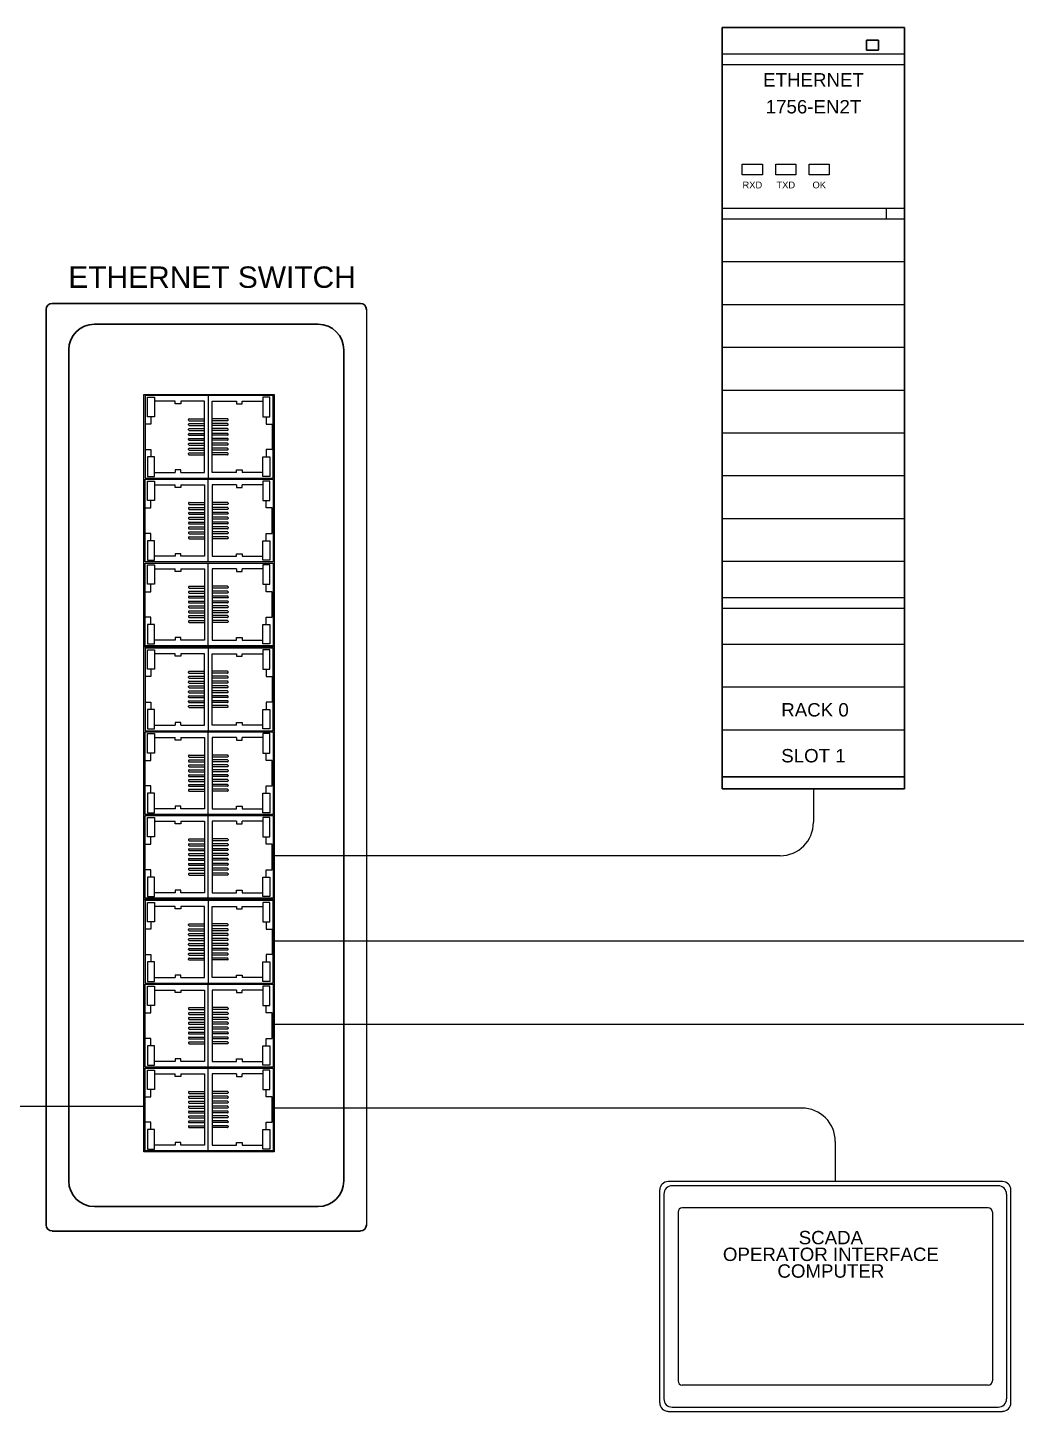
# Model space of a CAD drawing. Extents: x 7.2 to 27.9, y 6.4 to 16.8.
# Drawn here: x 13.56 to 20.95, y 6.41 to 16.75 of the extents above; entities that cross this region are included whole.
import ezdxf
from ezdxf.enums import TextEntityAlignment as Align

# ---------------------------------------------------------------- set-up
doc = ezdxf.new("R2010")
doc.units = 0
for name, color, linetype, lineweight in [('N-ANNO-TEXT', 2, 'Continuous', 18), ('N-CONT-PANL', 3, 'Continuous', 25), ('N-DIAG', 4, 'Continuous', 25)]:
    doc.layers.add(name, color=color, linetype=linetype, lineweight=lineweight)
doc.styles.add('_CGS_2-5_NOTES', font='arial.ttf', dxfattribs={"height": 2.5})

msp = doc.modelspace()

# ---------------------------------------------------------------- linework, layer by layer
at = {"layer": 'N-CONT-PANL', "extrusion": (0, 1, 0)}
for p, q in [((19.111, 16.754, 0.5), (19.111, 16.754)), ((19.75, 16.754, 0.05), (19.111, 16.754, 0.05)), ((19.75, 16.754, 0.1), (19.111, 16.754, 0.1)), ((19.75, 16.754, 0.15), (19.111, 16.754, 0.15)), ((19.75, 16.754, 0.2), (19.111, 16.754, 0.2)), ((19.75, 16.754, 0.25), (19.111, 16.754, 0.25)), ((19.75, 16.754, 0.3), (19.111, 16.754, 0.3)), ((19.75, 16.754, 0.35), (19.111, 16.754, 0.35)), ((19.75, 16.754, 0.4), (19.111, 16.754, 0.4)), ((19.75, 16.754, 0.5), (19.111, 16.754, 0.5)), ((19.75, 16.754, 0.45), (19.111, 16.754, 0.45)), ((19.75, 16.754, 0.5), (19.111, 16.754, 0.5)), ((19.737, 16.754, 0.55), (19.124, 16.754, 0.55)), ((19.65, 16.754, 0.6), (19.211, 16.754, 0.6)), ((19.75, 16.754), (19.75, 16.754, 0.5))]:
    msp.add_line(p, q, dxfattribs=at)
at = {"layer": 'N-CONT-PANL'}
for p, q in [((20.112, 16.557, 1.992), (18.749, 16.557, 1.992)), ((20.112, 16.477, 1.992), (18.749, 16.477, 1.992)), ((20.112, 15.403, 1.992), (18.749, 15.403, 1.992)), ((20.112, 15.323, 1.992), (18.749, 15.323, 1.992)), ((19.974, 15.403, 1.992), (19.974, 15.323, 1.992)), ((20.112, 15.003, 1.992), (18.749, 15.003, 1.992)), ((16.089, 14.648), (16.089, 7.804)), ((20.112, 14.683, 1.992), (18.749, 14.683, 1.992)), ((20.112, 14.363, 1.992), (18.749, 14.363, 1.992)), ((14.427, 12.125), (14.427, 14.013)), ((14.427, 14.013), (15.399, 14.013)), ((14.908, 14.005), (14.908, 13.386)), ((15.399, 14.013), (15.399, 12.125)), ((20.112, 14.043, 1.992), (18.749, 14.043, 1.992)), ((14.76, 13.821), (14.76, 13.826)), ((14.76, 13.785), (14.76, 13.789)), ((14.765, 13.831), (14.879, 13.831)), ((14.765, 13.816), (14.879, 13.816)), ((14.765, 13.794), (14.879, 13.794)), ((14.765, 13.78), (14.879, 13.78)), ((14.765, 13.757), (14.879, 13.757)), ((15.051, 13.831), (14.937, 13.831)), ((15.051, 13.816), (14.937, 13.816)), ((15.051, 13.794), (14.937, 13.794)), ((15.051, 13.78), (14.937, 13.78)), ((15.051, 13.757), (14.937, 13.757)), ((15.056, 13.821), (15.056, 13.826)), ((15.056, 13.785), (15.056, 13.789)), ((14.76, 13.748), (14.76, 13.753)), ((14.76, 13.711), (14.76, 13.716)), ((14.76, 13.675), (14.76, 13.68)), ((14.765, 13.743), (14.879, 13.743)), ((14.765, 13.721), (14.879, 13.721)), ((14.765, 13.707), (14.879, 13.707)), ((14.765, 13.684), (14.879, 13.684)), ((14.765, 13.67), (14.879, 13.67)), ((15.051, 13.743), (14.937, 13.743)), ((15.051, 13.721), (14.937, 13.721)), ((15.051, 13.707), (14.937, 13.707)), ((15.051, 13.684), (14.937, 13.684)), ((15.051, 13.67), (14.937, 13.67)), ((15.056, 13.748), (15.056, 13.753)), ((15.056, 13.711), (15.056, 13.716)), ((15.056, 13.675), (15.056, 13.68)), ((20.112, 13.723, 1.992), (18.749, 13.723, 1.992)), ((14.76, 13.638), (14.76, 13.643)), ((14.76, 13.602), (14.76, 13.606)), ((14.76, 13.565), (14.76, 13.57)), ((14.765, 13.648), (14.879, 13.648)), ((14.765, 13.633), (14.879, 13.633)), ((14.765, 13.611), (14.879, 13.611)), ((14.765, 13.597), (14.879, 13.597)), ((14.765, 13.575), (14.879, 13.575)), ((14.765, 13.56), (14.879, 13.56)), ((15.051, 13.648), (14.937, 13.648)), ((15.051, 13.633), (14.937, 13.633)), ((15.051, 13.611), (14.937, 13.611)), ((15.051, 13.597), (14.937, 13.597)), ((15.051, 13.575), (14.937, 13.575)), ((15.051, 13.56), (14.937, 13.56)), ((15.056, 13.638), (15.056, 13.643)), ((15.056, 13.602), (15.056, 13.606)), ((15.056, 13.565), (15.056, 13.57)), ((14.908, 12.76), (14.908, 13.378)), ((20.112, 13.403, 1.992), (18.749, 13.403, 1.992)), ((14.76, 13.2), (14.76, 13.195)), ((14.76, 13.163), (14.76, 13.158)), ((14.765, 13.204), (14.879, 13.204)), ((14.765, 13.19), (14.879, 13.19)), ((14.765, 13.168), (14.879, 13.168)), ((14.765, 13.153), (14.879, 13.153)), ((15.051, 13.204), (14.937, 13.204)), ((15.051, 13.19), (14.937, 13.19)), ((15.051, 13.168), (14.937, 13.168)), ((15.051, 13.153), (14.937, 13.153)), ((15.056, 13.2), (15.056, 13.195)), ((15.056, 13.163), (15.056, 13.158)), ((14.76, 13.126), (14.76, 13.122)), ((14.76, 13.09), (14.76, 13.085)), ((14.76, 13.053), (14.76, 13.049)), ((14.765, 13.131), (14.879, 13.131)), ((14.765, 13.117), (14.879, 13.117)), ((14.765, 13.095), (14.879, 13.095)), ((14.765, 13.08), (14.879, 13.08)), ((14.765, 13.058), (14.879, 13.058)), ((14.765, 13.044), (14.879, 13.044)), ((15.051, 13.131), (14.937, 13.131)), ((15.051, 13.117), (14.937, 13.117)), ((15.051, 13.095), (14.937, 13.095)), ((15.051, 13.08), (14.937, 13.08)), ((15.051, 13.058), (14.937, 13.058)), ((15.051, 13.044), (14.937, 13.044)), ((15.056, 13.126), (15.056, 13.122)), ((15.056, 13.09), (15.056, 13.085)), ((15.056, 13.053), (15.056, 13.049)), ((20.112, 13.083, 1.992), (18.749, 13.083, 1.992)), ((14.76, 13.017), (14.76, 13.012)), ((14.76, 12.98), (14.76, 12.975)), ((14.76, 12.944), (14.76, 12.939)), ((14.765, 13.022), (14.879, 13.022)), ((14.765, 13.007), (14.879, 13.007)), ((14.765, 12.985), (14.879, 12.985)), ((14.765, 12.971), (14.879, 12.971)), ((14.765, 12.948), (14.879, 12.948)), ((14.765, 12.934), (14.879, 12.934)), ((15.051, 13.022), (14.937, 13.022)), ((15.051, 13.007), (14.937, 13.007)), ((15.051, 12.985), (14.937, 12.985)), ((15.051, 12.971), (14.937, 12.971)), ((15.051, 12.948), (14.937, 12.948)), ((15.051, 12.934), (14.937, 12.934)), ((15.056, 13.017), (15.056, 13.012)), ((15.056, 12.98), (15.056, 12.975)), ((15.056, 12.944), (15.056, 12.939)), ((14.908, 12.134), (14.908, 12.752)), ((20.112, 12.763, 1.992), (18.749, 12.763, 1.992)), ((14.76, 12.573), (14.76, 12.569)), ((14.76, 12.537), (14.76, 12.532)), ((14.765, 12.578), (14.879, 12.578)), ((14.765, 12.564), (14.879, 12.564)), ((14.765, 12.541), (14.879, 12.541)), ((14.765, 12.527), (14.879, 12.527)), ((15.051, 12.578), (14.937, 12.578)), ((15.051, 12.564), (14.937, 12.564)), ((15.051, 12.541), (14.937, 12.541)), ((15.051, 12.527), (14.937, 12.527)), ((15.056, 12.573), (15.056, 12.569)), ((15.056, 12.537), (15.056, 12.532)), ((14.76, 12.5), (14.76, 12.495)), ((14.76, 12.464), (14.76, 12.459)), ((14.76, 12.427), (14.76, 12.422)), ((14.765, 12.505), (14.879, 12.505)), ((14.765, 12.491), (14.879, 12.491)), ((14.765, 12.468), (14.879, 12.468)), ((14.765, 12.454), (14.879, 12.454)), ((14.765, 12.432), (14.879, 12.432)), ((14.765, 12.418), (14.879, 12.418)), ((15.051, 12.505), (14.937, 12.505)), ((15.051, 12.491), (14.937, 12.491)), ((15.051, 12.468), (14.937, 12.468)), ((15.051, 12.454), (14.937, 12.454)), ((15.051, 12.432), (14.937, 12.432)), ((15.051, 12.418), (14.937, 12.418)), ((15.056, 12.5), (15.056, 12.495)), ((15.056, 12.464), (15.056, 12.459)), ((15.056, 12.427), (15.056, 12.422)), ((20.112, 12.493, 1.992), (18.749, 12.493, 1.992)), ((20.112, 12.413, 1.992), (18.749, 12.413, 1.992)), ((14.76, 12.39), (14.76, 12.386)), ((14.76, 12.354), (14.76, 12.349)), ((14.76, 12.317), (14.76, 12.313)), ((14.765, 12.395), (14.879, 12.395)), ((14.765, 12.381), (14.879, 12.381)), ((14.765, 12.359), (14.879, 12.359)), ((14.765, 12.344), (14.879, 12.344)), ((14.765, 12.322), (14.879, 12.322)), ((14.765, 12.308), (14.879, 12.308)), ((15.051, 12.395), (14.937, 12.395)), ((15.051, 12.381), (14.937, 12.381)), ((15.051, 12.359), (14.937, 12.359)), ((15.051, 12.344), (14.937, 12.344)), ((15.051, 12.322), (14.937, 12.322)), ((15.051, 12.308), (14.937, 12.308)), ((15.056, 12.39), (15.056, 12.386)), ((15.056, 12.354), (15.056, 12.349)), ((15.056, 12.317), (15.056, 12.313)), ((15.399, 12.125), (14.427, 12.125)), ((14.427, 10.237), (14.427, 12.125)), ((14.427, 12.125), (15.399, 12.125)), ((14.908, 12.117), (14.908, 11.498)), ((15.399, 12.125), (15.399, 10.237)), ((20.112, 12.143, 1.992), (18.749, 12.143, 1.992)), ((14.76, 11.933), (14.76, 11.938)), ((14.76, 11.897), (14.76, 11.901)), ((14.765, 11.943), (14.879, 11.943)), ((14.765, 11.928), (14.879, 11.928)), ((14.765, 11.906), (14.879, 11.906)), ((15.051, 11.943), (14.937, 11.943)), ((15.051, 11.928), (14.937, 11.928)), ((15.051, 11.906), (14.937, 11.906)), ((15.056, 11.933), (15.056, 11.938)), ((15.056, 11.897), (15.056, 11.901)), ((14.76, 11.86), (14.76, 11.865)), ((14.76, 11.824), (14.76, 11.828)), ((14.76, 11.787), (14.76, 11.792)), ((14.765, 11.892), (14.879, 11.892)), ((14.765, 11.87), (14.879, 11.87)), ((14.765, 11.855), (14.879, 11.855)), ((14.765, 11.833), (14.879, 11.833)), ((14.765, 11.819), (14.879, 11.819)), ((14.765, 11.796), (14.879, 11.796)), ((15.051, 11.892), (14.937, 11.892)), ((15.051, 11.87), (14.937, 11.87)), ((15.051, 11.855), (14.937, 11.855)), ((15.051, 11.833), (14.937, 11.833)), ((15.051, 11.819), (14.937, 11.819)), ((15.051, 11.796), (14.937, 11.796)), ((15.056, 11.86), (15.056, 11.865)), ((15.056, 11.824), (15.056, 11.828)), ((15.056, 11.787), (15.056, 11.792)), ((20.112, 11.823, 1.992), (18.749, 11.823, 1.992)), ((14.76, 11.75), (14.76, 11.755)), ((14.76, 11.714), (14.76, 11.719)), ((14.765, 11.782), (14.879, 11.782)), ((14.765, 11.76), (14.879, 11.76)), ((14.765, 11.746), (14.879, 11.746)), ((14.765, 11.723), (14.879, 11.723)), ((14.765, 11.709), (14.879, 11.709)), ((15.051, 11.782), (14.937, 11.782)), ((15.051, 11.76), (14.937, 11.76)), ((15.051, 11.746), (14.937, 11.746)), ((15.051, 11.723), (14.937, 11.723)), ((15.051, 11.709), (14.937, 11.709)), ((15.056, 11.75), (15.056, 11.755)), ((15.056, 11.714), (15.056, 11.719)), ((14.76, 11.677), (14.76, 11.682)), ((14.765, 11.687), (14.879, 11.687)), ((14.765, 11.673), (14.879, 11.673)), ((15.051, 11.687), (14.937, 11.687)), ((15.051, 11.673), (14.937, 11.673)), ((15.056, 11.677), (15.056, 11.682)), ((14.908, 10.872), (14.908, 11.491)), ((20.112, 11.503, 1.992), (18.749, 11.503, 1.992)), ((14.76, 11.312), (14.76, 11.307)), ((14.76, 11.275), (14.76, 11.27)), ((14.765, 11.316), (14.879, 11.316)), ((14.765, 11.302), (14.879, 11.302)), ((14.765, 11.28), (14.879, 11.28)), ((15.051, 11.316), (14.937, 11.316)), ((15.051, 11.302), (14.937, 11.302)), ((15.051, 11.28), (14.937, 11.28)), ((15.056, 11.312), (15.056, 11.307)), ((15.056, 11.275), (15.056, 11.27)), ((14.76, 11.239), (14.76, 11.234)), ((14.76, 11.202), (14.76, 11.197)), ((14.765, 11.266), (14.879, 11.266)), ((14.765, 11.243), (14.879, 11.243)), ((14.765, 11.229), (14.879, 11.229)), ((14.765, 11.207), (14.879, 11.207)), ((14.765, 11.192), (14.879, 11.192)), ((14.765, 11.17), (14.879, 11.17)), ((15.051, 11.266), (14.937, 11.266)), ((15.051, 11.243), (14.937, 11.243)), ((15.051, 11.229), (14.937, 11.229)), ((15.051, 11.207), (14.937, 11.207)), ((15.051, 11.192), (14.937, 11.192)), ((15.051, 11.17), (14.937, 11.17)), ((15.056, 11.239), (15.056, 11.234)), ((15.056, 11.202), (15.056, 11.197)), ((14.76, 11.165), (14.76, 11.161)), ((14.76, 11.129), (14.76, 11.124)), ((14.76, 11.092), (14.76, 11.088)), ((14.765, 11.156), (14.879, 11.156)), ((14.765, 11.134), (14.879, 11.134)), ((14.765, 11.119), (14.879, 11.119)), ((14.765, 11.097), (14.879, 11.097)), ((14.765, 11.083), (14.879, 11.083)), ((15.051, 11.156), (14.937, 11.156)), ((15.051, 11.134), (14.937, 11.134)), ((15.051, 11.119), (14.937, 11.119)), ((15.051, 11.097), (14.937, 11.097)), ((15.051, 11.083), (14.937, 11.083)), ((15.056, 11.165), (15.056, 11.161)), ((15.056, 11.129), (15.056, 11.124)), ((15.056, 11.092), (15.056, 11.088)), ((14.76, 11.056), (14.76, 11.051)), ((14.765, 11.061), (14.879, 11.061)), ((14.765, 11.046), (14.879, 11.046)), ((15.051, 11.061), (14.937, 11.061)), ((15.051, 11.046), (14.937, 11.046)), ((15.056, 11.056), (15.056, 11.051)), ((14.908, 10.246), (14.908, 10.864)), ((14.76, 10.685), (14.76, 10.681)), ((14.765, 10.69), (14.879, 10.69)), ((14.765, 10.676), (14.879, 10.676)), ((14.765, 10.654), (14.879, 10.654)), ((15.051, 10.69), (14.937, 10.69)), ((15.051, 10.676), (14.937, 10.676)), ((15.051, 10.654), (14.937, 10.654)), ((15.056, 10.685), (15.056, 10.681)), ((14.76, 10.649), (14.76, 10.644)), ((14.76, 10.612), (14.76, 10.608)), ((14.76, 10.576), (14.76, 10.571)), ((14.765, 10.639), (14.879, 10.639)), ((14.765, 10.617), (14.879, 10.617)), ((14.765, 10.603), (14.879, 10.603)), ((14.765, 10.581), (14.879, 10.581)), ((14.765, 10.566), (14.879, 10.566)), ((15.051, 10.639), (14.937, 10.639)), ((15.051, 10.617), (14.937, 10.617)), ((15.051, 10.603), (14.937, 10.603)), ((15.051, 10.581), (14.937, 10.581)), ((15.051, 10.566), (14.937, 10.566)), ((15.056, 10.649), (15.056, 10.644)), ((15.056, 10.612), (15.056, 10.608)), ((15.056, 10.576), (15.056, 10.571)), ((14.76, 10.539), (14.76, 10.534)), ((14.76, 10.503), (14.76, 10.498)), ((14.76, 10.466), (14.76, 10.461)), ((14.765, 10.544), (14.879, 10.544)), ((14.765, 10.53), (14.879, 10.53)), ((14.765, 10.507), (14.879, 10.507)), ((14.765, 10.493), (14.879, 10.493)), ((14.765, 10.471), (14.879, 10.471)), ((14.765, 10.457), (14.879, 10.457)), ((15.051, 10.544), (14.937, 10.544)), ((15.051, 10.53), (14.937, 10.53)), ((15.051, 10.507), (14.937, 10.507)), ((15.051, 10.493), (14.937, 10.493)), ((15.051, 10.471), (14.937, 10.471)), ((15.051, 10.457), (14.937, 10.457)), ((15.056, 10.539), (15.056, 10.534)), ((15.056, 10.503), (15.056, 10.498)), ((15.056, 10.466), (15.056, 10.461)), ((14.76, 10.429), (14.76, 10.425)), ((14.765, 10.434), (14.879, 10.434)), ((14.765, 10.42), (14.879, 10.42)), ((15.051, 10.434), (14.937, 10.434)), ((15.051, 10.42), (14.937, 10.42)), ((15.056, 10.429), (15.056, 10.425)), ((15.399, 10.237), (14.427, 10.237)), ((14.427, 8.35), (14.427, 10.237)), ((14.427, 10.237), (15.399, 10.237)), ((14.908, 10.229), (14.908, 9.611)), ((15.399, 10.237), (15.399, 8.35)), ((14.76, 10.045), (14.76, 10.05)), ((14.765, 10.055), (14.879, 10.055)), ((14.765, 10.041), (14.879, 10.041)), ((15.051, 10.055), (14.937, 10.055)), ((15.051, 10.041), (14.937, 10.041)), ((15.056, 10.045), (15.056, 10.05)), ((14.76, 10.009), (14.76, 10.014)), ((14.76, 9.972), (14.76, 9.977)), ((14.76, 9.936), (14.76, 9.94)), ((14.765, 10.018), (14.879, 10.018)), ((14.765, 10.004), (14.879, 10.004)), ((14.765, 9.982), (14.879, 9.982)), ((14.765, 9.967), (14.879, 9.967)), ((14.765, 9.945), (14.879, 9.945)), ((14.765, 9.931), (14.879, 9.931)), ((15.051, 10.018), (14.937, 10.018)), ((15.051, 10.004), (14.937, 10.004)), ((15.051, 9.982), (14.937, 9.982)), ((15.051, 9.967), (14.937, 9.967)), ((15.051, 9.945), (14.937, 9.945)), ((15.051, 9.931), (14.937, 9.931)), ((15.056, 10.009), (15.056, 10.014)), ((15.056, 9.972), (15.056, 9.977)), ((15.056, 9.936), (15.056, 9.94)), ((14.76, 9.899), (14.76, 9.904)), ((14.76, 9.863), (14.76, 9.867)), ((14.76, 9.826), (14.76, 9.831)), ((14.765, 9.909), (14.879, 9.909)), ((14.765, 9.894), (14.879, 9.894)), ((14.765, 9.872), (14.879, 9.872)), ((14.765, 9.858), (14.879, 9.858)), ((14.765, 9.836), (14.879, 9.836)), ((15.051, 9.909), (14.937, 9.909)), ((15.051, 9.894), (14.937, 9.894)), ((15.051, 9.872), (14.937, 9.872)), ((15.051, 9.858), (14.937, 9.858)), ((15.051, 9.836), (14.937, 9.836)), ((15.056, 9.899), (15.056, 9.904)), ((15.056, 9.863), (15.056, 9.867)), ((15.056, 9.826), (15.056, 9.831)), ((14.76, 9.789), (14.76, 9.794)), ((14.765, 9.821), (14.879, 9.821)), ((14.765, 9.799), (14.879, 9.799)), ((14.765, 9.785), (14.879, 9.785)), ((15.051, 9.821), (14.937, 9.821)), ((15.051, 9.799), (14.937, 9.799)), ((15.051, 9.785), (14.937, 9.785)), ((15.056, 9.789), (15.056, 9.794)), ((14.908, 8.984), (14.908, 9.603)), ((14.76, 9.424), (14.76, 9.419)), ((14.765, 9.429), (14.879, 9.429)), ((14.765, 9.414), (14.879, 9.414)), ((15.051, 9.429), (14.937, 9.429)), ((15.051, 9.414), (14.937, 9.414)), ((15.056, 9.424), (15.056, 9.419)), ((14.76, 9.387), (14.76, 9.383)), ((14.76, 9.351), (14.76, 9.346)), ((14.76, 9.314), (14.76, 9.309)), ((14.765, 9.392), (14.879, 9.392)), ((14.765, 9.378), (14.879, 9.378)), ((14.765, 9.355), (14.879, 9.355)), ((14.765, 9.341), (14.879, 9.341)), ((14.765, 9.319), (14.879, 9.319)), ((15.051, 9.392), (14.937, 9.392)), ((15.051, 9.378), (14.937, 9.378)), ((15.051, 9.355), (14.937, 9.355)), ((15.051, 9.341), (14.937, 9.341)), ((15.051, 9.319), (14.937, 9.319)), ((15.056, 9.387), (15.056, 9.383)), ((15.056, 9.351), (15.056, 9.346)), ((15.056, 9.314), (15.056, 9.309)), ((14.76, 9.278), (14.76, 9.273)), ((14.76, 9.241), (14.76, 9.236)), ((14.765, 9.305), (14.879, 9.305)), ((14.765, 9.282), (14.879, 9.282)), ((14.765, 9.268), (14.879, 9.268)), ((14.765, 9.246), (14.879, 9.246)), ((14.765, 9.232), (14.879, 9.232)), ((14.765, 9.209), (14.879, 9.209)), ((15.051, 9.305), (14.937, 9.305)), ((15.051, 9.282), (14.937, 9.282)), ((15.051, 9.268), (14.937, 9.268)), ((15.051, 9.246), (14.937, 9.246)), ((15.051, 9.232), (14.937, 9.232)), ((15.051, 9.209), (14.937, 9.209)), ((15.056, 9.278), (15.056, 9.273)), ((15.056, 9.241), (15.056, 9.236)), ((14.76, 9.204), (14.76, 9.2)), ((14.76, 9.168), (14.76, 9.163)), ((14.765, 9.195), (14.879, 9.195)), ((14.765, 9.173), (14.879, 9.173)), ((14.765, 9.158), (14.879, 9.158)), ((15.051, 9.195), (14.937, 9.195)), ((15.051, 9.173), (14.937, 9.173)), ((15.051, 9.158), (14.937, 9.158)), ((15.056, 9.204), (15.056, 9.2)), ((15.056, 9.168), (15.056, 9.163)), ((14.908, 8.358), (14.908, 8.976)), ((14.76, 8.798), (14.76, 8.793)), ((14.765, 8.802), (14.879, 8.802)), ((15.051, 8.802), (14.937, 8.802)), ((15.056, 8.798), (15.056, 8.793)), ((14.76, 8.761), (14.76, 8.756)), ((14.76, 8.724), (14.76, 8.72)), ((14.76, 8.688), (14.76, 8.683)), ((14.765, 8.788), (14.879, 8.788)), ((14.765, 8.766), (14.879, 8.766)), ((14.765, 8.751), (14.879, 8.751)), ((14.765, 8.729), (14.879, 8.729)), ((14.765, 8.715), (14.879, 8.715)), ((14.765, 8.693), (14.879, 8.693)), ((15.051, 8.788), (14.937, 8.788)), ((15.051, 8.766), (14.937, 8.766)), ((15.051, 8.751), (14.937, 8.751)), ((15.051, 8.729), (14.937, 8.729)), ((15.051, 8.715), (14.937, 8.715)), ((15.051, 8.693), (14.937, 8.693)), ((15.056, 8.761), (15.056, 8.756)), ((15.056, 8.724), (15.056, 8.72)), ((15.056, 8.688), (15.056, 8.683)), ((14.76, 8.651), (14.76, 8.647)), ((14.76, 8.615), (14.76, 8.61)), ((14.765, 8.678), (14.879, 8.678)), ((14.765, 8.656), (14.879, 8.656)), ((14.765, 8.642), (14.879, 8.642)), ((14.765, 8.62), (14.879, 8.62)), ((14.765, 8.605), (14.879, 8.605)), ((15.051, 8.678), (14.937, 8.678)), ((15.051, 8.656), (14.937, 8.656)), ((15.051, 8.642), (14.937, 8.642)), ((15.051, 8.62), (14.937, 8.62)), ((15.051, 8.605), (14.937, 8.605)), ((15.056, 8.651), (15.056, 8.647)), ((15.056, 8.615), (15.056, 8.61)), ((14.76, 8.578), (14.76, 8.573)), ((14.76, 8.542), (14.76, 8.537)), ((14.765, 8.583), (14.879, 8.583)), ((14.765, 8.569), (14.879, 8.569)), ((14.765, 8.546), (14.879, 8.546)), ((14.765, 8.532), (14.879, 8.532)), ((15.051, 8.583), (14.937, 8.583)), ((15.051, 8.569), (14.937, 8.569)), ((15.051, 8.546), (14.937, 8.546)), ((15.051, 8.532), (14.937, 8.532)), ((15.056, 8.578), (15.056, 8.573)), ((15.056, 8.542), (15.056, 8.537)), ((15.399, 8.35), (14.427, 8.35)), ((20.844, 8.129), (18.344, 8.129)), ((20.812, 8.098), (18.375, 8.098)), ((18.281, 8.066), (18.281, 6.474)), ((18.312, 8.035), (18.312, 6.505)), ((20.875, 6.505), (20.875, 8.035)), ((20.906, 6.474), (20.906, 8.066)), ((18.419, 7.901), (18.419, 6.639)), ((20.737, 7.933), (18.45, 7.933)), ((20.769, 7.901), (20.769, 6.639)), ((20.737, 6.608), (18.45, 6.608)), ((18.375, 6.443), (20.812, 6.443)), ((18.344, 6.411), (20.844, 6.411))]:
    msp.add_line(p, q, dxfattribs=at)
at = {"layer": 'N-CONT-PANL', "extrusion": (0, -1, 0)}
for p, q in [((18.749, 15.323, 1.992), (18.749, 15.323, 1.757)), ((18.749, 11.155, 1.757), (18.749, 15.323, 1.757)), ((19.974, 11.155, 1.757), (18.749, 11.155, 1.757)), ((19.111, 11.064, 0.5), (19.111, 11.064)), ((19.75, 11.064, 0.5), (19.111, 11.064, 0.5)), ((19.75, 11.064, 0.45), (19.111, 11.064, 0.45)), ((19.75, 11.064, 0.5), (19.111, 11.064, 0.5)), ((19.75, 11.064, 0.4), (19.111, 11.064, 0.4)), ((19.75, 11.064, 0.35), (19.111, 11.064, 0.35)), ((19.75, 11.064, 0.3), (19.111, 11.064, 0.3)), ((19.75, 11.064, 0.25), (19.111, 11.064, 0.25)), ((19.75, 11.064, 0.2), (19.111, 11.064, 0.2)), ((19.75, 11.064, 0.15), (19.111, 11.064, 0.15)), ((19.75, 11.064, 0.1), (19.111, 11.064, 0.1)), ((19.75, 11.064, 0.05), (19.111, 11.064, 0.05)), ((19.737, 11.064, 0.55), (19.124, 11.064, 0.55)), ((19.65, 11.064, 0.6), (19.211, 11.064, 0.6)), ((19.75, 11.064), (19.75, 11.064, 0.5))]:
    msp.add_line(p, q, dxfattribs=at)
at = {"layer": 'N-CONT-PANL', "linetype": 'Continuous', "lineweight": 30}
for p, q in [((13.74, 14.693), (16.045, 14.693)), ((13.696, 7.804), (13.696, 14.649)), ((16.045, 7.759), (13.74, 7.759))]:
    msp.add_line(p, q, dxfattribs=at)
at = {"layer": 'N-CONT-PANL', "lineweight": 30}
for p, q in [((14.057, 14.537), (15.728, 14.537)), ((13.865, 8.134), (13.865, 14.345)), ((15.92, 14.345), (15.92, 8.134)), ((15.728, 7.942), (14.057, 7.942))]:
    msp.add_line(p, q, dxfattribs=at)
at = {"layer": 'N-CONT-PANL', "elevation": 1.992}
for points in [[(18.899, 15.653), (18.899, 15.733), (19.049, 15.733), (19.049, 15.653)], [(19.149, 15.653), (19.149, 15.733), (19.299, 15.733), (19.299, 15.653)], [(19.399, 15.653), (19.399, 15.733), (19.549, 15.733), (19.549, 15.653)]]:
    msp.add_lwpolyline(points, close=True, dxfattribs=at)
at = {"layer": 'N-CONT-PANL'}
for points in [[(15.392, 14.005), (14.435, 14.005), (14.435, 13.386), (15.392, 13.386)], [(14.453, 13.846), (14.453, 13.991), (14.506, 13.991), (14.506, 13.846)], [(15.368, 13.846), (15.368, 13.991), (15.315, 13.991), (15.315, 13.846)], [(14.453, 13.545), (14.453, 13.4), (14.506, 13.4), (14.506, 13.545)], [(15.368, 13.545), (15.368, 13.4), (15.315, 13.4), (15.315, 13.545)], [(15.392, 12.76), (14.435, 12.76), (14.435, 13.378), (15.392, 13.378)], [(14.453, 13.219), (14.453, 13.364), (14.506, 13.364), (14.506, 13.219)], [(15.368, 13.219), (15.368, 13.364), (15.315, 13.364), (15.315, 13.219)], [(14.453, 12.919), (14.453, 12.774), (14.506, 12.774), (14.506, 12.919)], [(15.368, 12.919), (15.368, 12.774), (15.315, 12.774), (15.315, 12.919)], [(15.392, 12.134), (14.435, 12.134), (14.435, 12.752), (15.392, 12.752)], [(14.453, 12.593), (14.453, 12.738), (14.506, 12.738), (14.506, 12.593)], [(15.368, 12.593), (15.368, 12.738), (15.315, 12.738), (15.315, 12.593)], [(14.453, 12.293), (14.453, 12.148), (14.506, 12.148), (14.506, 12.293)], [(15.368, 12.293), (15.368, 12.148), (15.315, 12.148), (15.315, 12.293)], [(15.392, 12.117), (14.435, 12.117), (14.435, 11.498), (15.392, 11.498)], [(14.453, 11.958), (14.453, 12.103), (14.506, 12.103), (14.506, 11.958)], [(15.368, 11.958), (15.368, 12.103), (15.315, 12.103), (15.315, 11.958)], [(14.453, 11.658), (14.453, 11.512), (14.506, 11.512), (14.506, 11.658)], [(15.368, 11.658), (15.368, 11.512), (15.315, 11.512), (15.315, 11.658)], [(15.392, 10.872), (14.435, 10.872), (14.435, 11.491), (15.392, 11.491)], [(14.453, 11.331), (14.453, 11.477), (14.506, 11.477), (14.506, 11.331)], [(15.368, 11.331), (15.368, 11.477), (15.315, 11.477), (15.315, 11.331)], [(14.453, 11.031), (14.453, 10.886), (14.506, 10.886), (14.506, 11.031)], [(15.368, 11.031), (15.368, 10.886), (15.315, 10.886), (15.315, 11.031)], [(15.392, 10.246), (14.435, 10.246), (14.435, 10.864), (15.392, 10.864)], [(14.453, 10.705), (14.453, 10.85), (14.506, 10.85), (14.506, 10.705)], [(15.368, 10.705), (15.368, 10.85), (15.315, 10.85), (15.315, 10.705)], [(14.453, 10.405), (14.453, 10.26), (14.506, 10.26), (14.506, 10.405)], [(15.368, 10.405), (15.368, 10.26), (15.315, 10.26), (15.315, 10.405)], [(15.392, 10.229), (14.435, 10.229), (14.435, 9.611), (15.392, 9.611)], [(14.453, 10.07), (14.453, 10.215), (14.506, 10.215), (14.506, 10.07)], [(15.368, 10.07), (15.368, 10.215), (15.315, 10.215), (15.315, 10.07)], [(14.453, 9.77), (14.453, 9.625), (14.506, 9.625), (14.506, 9.77)], [(15.368, 9.77), (15.368, 9.625), (15.315, 9.625), (15.315, 9.77)], [(15.392, 8.984), (14.435, 8.984), (14.435, 9.603), (15.392, 9.603)], [(14.453, 9.444), (14.453, 9.589), (14.506, 9.589), (14.506, 9.444)], [(15.368, 9.444), (15.368, 9.589), (15.315, 9.589), (15.315, 9.444)], [(14.453, 9.143), (14.453, 8.998), (14.506, 8.998), (14.506, 9.143)], [(15.368, 9.143), (15.368, 8.998), (15.315, 8.998), (15.315, 9.143)], [(15.392, 8.358), (14.435, 8.358), (14.435, 8.976), (15.392, 8.976)], [(14.453, 8.817), (14.453, 8.962), (14.506, 8.962), (14.506, 8.817)], [(15.368, 8.817), (15.368, 8.962), (15.315, 8.962), (15.315, 8.817)], [(14.453, 8.517), (14.453, 8.372), (14.506, 8.372), (14.506, 8.517)], [(15.368, 8.517), (15.368, 8.372), (15.315, 8.372), (15.315, 8.517)]]:
    msp.add_lwpolyline(points, close=True, dxfattribs=at)
for points in [[(14.66, 13.962), (14.506, 13.962)], [(14.703, 13.962), (14.703, 13.943), (14.66, 13.943), (14.66, 13.962)], [(14.703, 13.429), (14.879, 13.429), (14.879, 13.962), (14.703, 13.962)], [(15.118, 13.429), (14.937, 13.429), (14.937, 13.962), (15.118, 13.962)], [(15.118, 13.962), (15.118, 13.943), (15.16, 13.943), (15.16, 13.962)], [(15.16, 13.962), (15.315, 13.962)], [(14.479, 13.846), (14.479, 13.791), (14.437, 13.791), (14.437, 13.6), (14.479, 13.6), (14.479, 13.545)], [(15.341, 13.846), (15.341, 13.791), (15.384, 13.791), (15.384, 13.6), (15.341, 13.6), (15.341, 13.545)], [(14.703, 13.429), (14.703, 13.448), (14.66, 13.448), (14.66, 13.429)], [(15.118, 13.429), (15.118, 13.448), (15.16, 13.448), (15.16, 13.429)], [(14.506, 13.429), (14.66, 13.429)], [(15.315, 13.429), (15.16, 13.429)], [(14.506, 13.336), (14.66, 13.336)], [(14.703, 13.336), (14.703, 13.317), (14.66, 13.317), (14.66, 13.336)], [(14.703, 13.336), (14.879, 13.336), (14.879, 12.803), (14.703, 12.803)], [(15.118, 13.336), (14.937, 13.336), (14.937, 12.803), (15.118, 12.803)], [(15.118, 13.336), (15.118, 13.317), (15.16, 13.317), (15.16, 13.336)], [(15.315, 13.336), (15.16, 13.336)], [(14.479, 12.919), (14.479, 12.974), (14.437, 12.974), (14.437, 13.164), (14.479, 13.164), (14.479, 13.219)], [(15.341, 12.919), (15.341, 12.974), (15.384, 12.974), (15.384, 13.164), (15.341, 13.164), (15.341, 13.219)], [(14.66, 12.803), (14.506, 12.803)], [(14.703, 12.803), (14.703, 12.822), (14.66, 12.822), (14.66, 12.803)], [(15.118, 12.803), (15.118, 12.822), (15.16, 12.822), (15.16, 12.803)], [(15.16, 12.803), (15.315, 12.803)], [(14.506, 12.71), (14.66, 12.71)], [(14.703, 12.71), (14.703, 12.69), (14.66, 12.69), (14.66, 12.71)], [(14.703, 12.71), (14.879, 12.71), (14.879, 12.176), (14.703, 12.176)], [(15.118, 12.71), (14.937, 12.71), (14.937, 12.176), (15.118, 12.176)], [(15.118, 12.71), (15.118, 12.69), (15.16, 12.69), (15.16, 12.71)], [(15.315, 12.71), (15.16, 12.71)], [(14.479, 12.293), (14.479, 12.348), (14.437, 12.348), (14.437, 12.538), (14.479, 12.538), (14.479, 12.593)], [(15.341, 12.293), (15.341, 12.348), (15.384, 12.348), (15.384, 12.538), (15.341, 12.538), (15.341, 12.593)], [(14.66, 12.176), (14.506, 12.176)], [(14.703, 12.176), (14.703, 12.195), (14.66, 12.195), (14.66, 12.176)], [(15.118, 12.176), (15.118, 12.195), (15.16, 12.195), (15.16, 12.176)], [(15.16, 12.176), (15.315, 12.176)], [(14.66, 12.074), (14.506, 12.074)], [(14.703, 12.074), (14.703, 12.055), (14.66, 12.055), (14.66, 12.074)], [(14.703, 11.541), (14.879, 11.541), (14.879, 12.074), (14.703, 12.074)], [(15.118, 11.541), (14.937, 11.541), (14.937, 12.074), (15.118, 12.074)], [(15.118, 12.074), (15.118, 12.055), (15.16, 12.055), (15.16, 12.074)], [(15.16, 12.074), (15.315, 12.074)], [(14.479, 11.958), (14.479, 11.903), (14.437, 11.903), (14.437, 11.712), (14.479, 11.712), (14.479, 11.658)], [(15.341, 11.958), (15.341, 11.903), (15.384, 11.903), (15.384, 11.712), (15.341, 11.712), (15.341, 11.658)], [(14.506, 11.541), (14.66, 11.541)], [(14.703, 11.541), (14.703, 11.56), (14.66, 11.56), (14.66, 11.541)], [(15.118, 11.541), (15.118, 11.56), (15.16, 11.56), (15.16, 11.541)], [(15.315, 11.541), (15.16, 11.541)], [(14.506, 11.448), (14.66, 11.448)], [(14.703, 11.448), (14.703, 11.429), (14.66, 11.429), (14.66, 11.448)], [(14.703, 11.448), (14.879, 11.448), (14.879, 10.915), (14.703, 10.915)], [(15.118, 11.448), (14.937, 11.448), (14.937, 10.915), (15.118, 10.915)], [(15.118, 11.448), (15.118, 11.429), (15.16, 11.429), (15.16, 11.448)], [(15.315, 11.448), (15.16, 11.448)], [(14.479, 11.031), (14.479, 11.086), (14.437, 11.086), (14.437, 11.277), (14.479, 11.277), (14.479, 11.331)], [(15.341, 11.031), (15.341, 11.086), (15.384, 11.086), (15.384, 11.277), (15.341, 11.277), (15.341, 11.331)], [(14.66, 10.915), (14.506, 10.915)], [(14.703, 10.915), (14.703, 10.934), (14.66, 10.934), (14.66, 10.915)], [(15.118, 10.915), (15.118, 10.934), (15.16, 10.934), (15.16, 10.915)], [(15.16, 10.915), (15.315, 10.915)], [(14.506, 10.822), (14.66, 10.822)], [(14.703, 10.822), (14.703, 10.803), (14.66, 10.803), (14.66, 10.822)], [(14.703, 10.822), (14.879, 10.822), (14.879, 10.288), (14.703, 10.288)], [(15.118, 10.822), (14.937, 10.822), (14.937, 10.288), (15.118, 10.288)], [(15.118, 10.822), (15.118, 10.803), (15.16, 10.803), (15.16, 10.822)], [(15.315, 10.822), (15.16, 10.822)], [(14.479, 10.405), (14.479, 10.46), (14.437, 10.46), (14.437, 10.65), (14.479, 10.65), (14.479, 10.705)], [(15.341, 10.405), (15.341, 10.46), (15.384, 10.46), (15.384, 10.65), (15.341, 10.65), (15.341, 10.705)], [(14.66, 10.288), (14.506, 10.288)], [(14.703, 10.288), (14.703, 10.308), (14.66, 10.308), (14.66, 10.288)], [(15.118, 10.288), (15.118, 10.308), (15.16, 10.308), (15.16, 10.288)], [(15.16, 10.288), (15.315, 10.288)], [(14.66, 10.186), (14.506, 10.186)], [(14.703, 10.186), (14.703, 10.167), (14.66, 10.167), (14.66, 10.186)], [(14.703, 9.653), (14.879, 9.653), (14.879, 10.186), (14.703, 10.186)], [(15.118, 9.653), (14.937, 9.653), (14.937, 10.186), (15.118, 10.186)], [(15.118, 10.186), (15.118, 10.167), (15.16, 10.167), (15.16, 10.186)], [(15.16, 10.186), (15.315, 10.186)], [(14.479, 10.07), (14.479, 10.015), (14.437, 10.015), (14.437, 9.825), (14.479, 9.825), (14.479, 9.77)], [(15.341, 10.07), (15.341, 10.015), (15.384, 10.015), (15.384, 9.825), (15.341, 9.825), (15.341, 9.77)], [(14.506, 9.653), (14.66, 9.653)], [(14.703, 9.653), (14.703, 9.672), (14.66, 9.672), (14.66, 9.653)], [(15.118, 9.653), (15.118, 9.672), (15.16, 9.672), (15.16, 9.653)], [(15.315, 9.653), (15.16, 9.653)], [(14.506, 9.56), (14.66, 9.56)], [(14.703, 9.56), (14.703, 9.541), (14.66, 9.541), (14.66, 9.56)], [(14.703, 9.56), (14.879, 9.56), (14.879, 9.027), (14.703, 9.027)], [(15.118, 9.56), (14.937, 9.56), (14.937, 9.027), (15.118, 9.027)], [(15.118, 9.56), (15.118, 9.541), (15.16, 9.541), (15.16, 9.56)], [(15.315, 9.56), (15.16, 9.56)], [(14.479, 9.143), (14.479, 9.198), (14.437, 9.198), (14.437, 9.389), (14.479, 9.389), (14.479, 9.444)], [(15.341, 9.143), (15.341, 9.198), (15.384, 9.198), (15.384, 9.389), (15.341, 9.389), (15.341, 9.444)], [(14.66, 9.027), (14.506, 9.027)], [(14.703, 9.027), (14.703, 9.046), (14.66, 9.046), (14.66, 9.027)], [(15.118, 9.027), (15.118, 9.046), (15.16, 9.046), (15.16, 9.027)], [(15.16, 9.027), (15.315, 9.027)], [(14.506, 8.934), (14.66, 8.934)], [(14.703, 8.934), (14.703, 8.915), (14.66, 8.915), (14.66, 8.934)], [(14.703, 8.934), (14.879, 8.934), (14.879, 8.401), (14.703, 8.401)], [(15.118, 8.934), (14.937, 8.934), (14.937, 8.401), (15.118, 8.401)], [(15.118, 8.934), (15.118, 8.915), (15.16, 8.915), (15.16, 8.934)], [(15.315, 8.934), (15.16, 8.934)], [(14.479, 8.517), (14.479, 8.572), (14.437, 8.572), (14.437, 8.762), (14.479, 8.762), (14.479, 8.817)], [(15.341, 8.517), (15.341, 8.572), (15.384, 8.572), (15.384, 8.762), (15.341, 8.762), (15.341, 8.817)], [(14.66, 8.401), (14.506, 8.401)], [(14.703, 8.401), (14.703, 8.42), (14.66, 8.42), (14.66, 8.401)], [(15.118, 8.401), (15.118, 8.42), (15.16, 8.42), (15.16, 8.401)], [(15.16, 8.401), (15.315, 8.401)]]:
    msp.add_lwpolyline(points, dxfattribs=at)
at = {"layer": 'N-CONT-PANL', "color": 7, "extrusion": (0, 1, 0)}
for centre, start, end in [((-19.211, 0.5, 16.754), 0, 90), ((-19.65, 0.5, 16.754), 90, 180)]:
    msp.add_arc(centre, 0.1, start, end, dxfattribs=at)
at = {"layer": 'N-CONT-PANL', "linetype": 'Continuous', "lineweight": 30}
for centre, start, end in [((13.74, 14.648), 90, 180), ((16.045, 14.648), 0, 90), ((13.74, 7.804), 180, 270), ((16.045, 7.804), 270, 0)]:
    msp.add_arc(centre, 0.0447, start, end, dxfattribs=at)
at = {"layer": 'N-CONT-PANL', "lineweight": 30}
for centre, start, end in [((14.057, 14.345), 90, 180), ((15.728, 14.345), 360, 90), ((14.057, 8.134), 180, 270), ((15.728, 8.134), 270, 0)]:
    msp.add_arc(centre, 0.192, start, end, dxfattribs=at)
at = {"layer": 'N-CONT-PANL'}
for centre, radius, start, end in [((14.765, 13.826), 0.00476, 90, 180), ((14.765, 13.821), 0.00476, 180, 270), ((14.765, 13.789), 0.00476, 90, 180), ((14.765, 13.785), 0.00476, 180, 270), ((14.765, 13.753), 0.00476, 90, 180), ((15.051, 13.826), 0.00476, 0, 90), ((15.051, 13.821), 0.00476, 270, 0), ((15.051, 13.789), 0.00476, 0, 90), ((15.051, 13.785), 0.00476, 270, 0), ((15.051, 13.753), 0.00476, 0, 90), ((14.765, 13.748), 0.00476, 180, 270), ((14.765, 13.716), 0.00476, 90, 180), ((14.765, 13.711), 0.00476, 180, 270), ((14.765, 13.68), 0.00476, 90, 180), ((14.765, 13.675), 0.00476, 180, 270), ((15.051, 13.748), 0.00476, 270, 0), ((15.051, 13.716), 0.00476, 0, 90), ((15.051, 13.711), 0.00476, 270, 0), ((15.051, 13.68), 0.00476, 0, 90), ((15.051, 13.675), 0.00476, 270, 0), ((14.765, 13.643), 0.00476, 90, 180), ((14.765, 13.638), 0.00476, 180, 270), ((14.765, 13.606), 0.00476, 90, 180), ((14.765, 13.602), 0.00476, 180, 270), ((14.765, 13.57), 0.00476, 90, 180), ((14.765, 13.565), 0.00476, 180, 270), ((15.051, 13.643), 0.00476, 0, 90), ((15.051, 13.638), 0.00476, 270, 0), ((15.051, 13.606), 0.00476, 0, 90), ((15.051, 13.602), 0.00476, 270, 0), ((15.051, 13.57), 0.00476, 0, 90), ((15.051, 13.565), 0.00476, 270, 0), ((14.765, 13.2), 0.00476, 90, 180), ((14.765, 13.195), 0.00476, 180, 270), ((14.765, 13.163), 0.00476, 90, 180), ((14.765, 13.158), 0.00476, 180, 270), ((15.051, 13.2), 0.00476, 0, 90), ((15.051, 13.195), 0.00476, 270, 0), ((15.051, 13.163), 0.00476, 0, 90), ((15.051, 13.158), 0.00476, 270, 0), ((14.765, 13.126), 0.00476, 90, 180), ((14.765, 13.122), 0.00476, 180, 270), ((14.765, 13.09), 0.00476, 90, 180), ((14.765, 13.085), 0.00476, 180, 270), ((14.765, 13.053), 0.00476, 90, 180), ((14.765, 13.049), 0.00476, 180, 270), ((15.051, 13.126), 0.00476, 0, 90), ((15.051, 13.122), 0.00476, 270, 0), ((15.051, 13.09), 0.00476, 0, 90), ((15.051, 13.085), 0.00476, 270, 0), ((15.051, 13.053), 0.00476, 0, 90), ((15.051, 13.049), 0.00476, 270, 0), ((14.765, 13.017), 0.00476, 90, 180), ((14.765, 13.012), 0.00476, 180, 270), ((14.765, 12.98), 0.00476, 90, 180), ((14.765, 12.975), 0.00476, 180, 270), ((14.765, 12.944), 0.00476, 90, 180), ((14.765, 12.939), 0.00476, 180, 270), ((15.051, 13.017), 0.00476, 0, 90), ((15.051, 13.012), 0.00476, 270, 0), ((15.051, 12.98), 0.00476, 0, 90), ((15.051, 12.975), 0.00476, 270, 0), ((15.051, 12.944), 0.00476, 0, 90), ((15.051, 12.939), 0.00476, 270, 0), ((14.765, 12.573), 0.00476, 90, 180), ((14.765, 12.569), 0.00476, 180, 270), ((14.765, 12.537), 0.00476, 90, 180), ((14.765, 12.532), 0.00476, 180, 270), ((15.051, 12.573), 0.00476, 0, 90), ((15.051, 12.569), 0.00476, 270, 0), ((15.051, 12.537), 0.00476, 0, 90), ((15.051, 12.532), 0.00476, 270, 0), ((14.765, 12.5), 0.00476, 90, 180), ((14.765, 12.495), 0.00476, 180, 270), ((14.765, 12.464), 0.00476, 90, 180), ((14.765, 12.459), 0.00476, 180, 270), ((14.765, 12.427), 0.00476, 90, 180), ((14.765, 12.422), 0.00476, 180, 270), ((15.051, 12.5), 0.00476, 0, 90), ((15.051, 12.495), 0.00476, 270, 0), ((15.051, 12.464), 0.00476, 0, 90), ((15.051, 12.459), 0.00476, 270, 0), ((15.051, 12.427), 0.00476, 0, 90), ((15.051, 12.422), 0.00476, 270, 0), ((14.765, 12.39), 0.00476, 90, 180), ((14.765, 12.386), 0.00476, 180, 270), ((14.765, 12.354), 0.00476, 90, 180), ((14.765, 12.349), 0.00476, 180, 270), ((14.765, 12.317), 0.00476, 90, 180), ((14.765, 12.313), 0.00476, 180, 270), ((15.051, 12.39), 0.00476, 0, 90), ((15.051, 12.386), 0.00476, 270, 0), ((15.051, 12.354), 0.00476, 0, 90), ((15.051, 12.349), 0.00476, 270, 0), ((15.051, 12.317), 0.00476, 0, 90), ((15.051, 12.313), 0.00476, 270, 0), ((14.765, 11.938), 0.00476, 90, 180), ((14.765, 11.933), 0.00476, 180, 270), ((14.765, 11.901), 0.00476, 90, 180), ((14.765, 11.897), 0.00476, 180, 270), ((15.051, 11.938), 0.00476, 0, 90), ((15.051, 11.933), 0.00476, 270, 0), ((15.051, 11.901), 0.00476, 0, 90), ((15.051, 11.897), 0.00476, 270, 0), ((14.765, 11.865), 0.00476, 90, 180), ((14.765, 11.86), 0.00476, 180, 270), ((14.765, 11.828), 0.00476, 90, 180), ((14.765, 11.824), 0.00476, 180, 270), ((14.765, 11.792), 0.00476, 90, 180), ((15.051, 11.865), 0.00476, 0, 90), ((15.051, 11.86), 0.00476, 270, 0), ((15.051, 11.828), 0.00476, 0, 90), ((15.051, 11.824), 0.00476, 270, 0), ((15.051, 11.792), 0.00476, 0, 90), ((14.765, 11.787), 0.00476, 180, 270), ((14.765, 11.755), 0.00476, 90, 180), ((14.765, 11.75), 0.00476, 180, 270), ((14.765, 11.719), 0.00476, 90, 180), ((14.765, 11.714), 0.00476, 180, 270), ((15.051, 11.787), 0.00476, 270, 0), ((15.051, 11.755), 0.00476, 0, 90), ((15.051, 11.75), 0.00476, 270, 0), ((15.051, 11.719), 0.00476, 0, 90), ((15.051, 11.714), 0.00476, 270, 0), ((14.765, 11.682), 0.00476, 90, 180), ((14.765, 11.677), 0.00476, 180, 270), ((15.051, 11.682), 0.00476, 0, 90), ((15.051, 11.677), 0.00476, 270, 0), ((14.765, 11.312), 0.00476, 90, 180), ((14.765, 11.307), 0.00476, 180, 270), ((14.765, 11.275), 0.00476, 90, 180), ((15.051, 11.312), 0.00476, 0, 90), ((15.051, 11.307), 0.00476, 270, 0), ((15.051, 11.275), 0.00476, 0, 90), ((14.765, 11.27), 0.00476, 180, 270), ((14.765, 11.239), 0.00476, 90, 180), ((14.765, 11.234), 0.00476, 180, 270), ((14.765, 11.202), 0.00476, 90, 180), ((14.765, 11.197), 0.00476, 180, 270), ((14.765, 11.165), 0.00476, 90, 180), ((15.051, 11.27), 0.00476, 270, 0), ((15.051, 11.239), 0.00476, 0, 90), ((15.051, 11.234), 0.00476, 270, 0), ((15.051, 11.202), 0.00476, 0, 90), ((15.051, 11.197), 0.00476, 270, 0), ((15.051, 11.165), 0.00476, 0, 90), ((14.765, 11.161), 0.00476, 180, 270), ((14.765, 11.129), 0.00476, 90, 180), ((14.765, 11.124), 0.00476, 180, 270), ((14.765, 11.092), 0.00476, 90, 180), ((14.765, 11.088), 0.00476, 180, 270), ((15.051, 11.161), 0.00476, 270, 0), ((15.051, 11.129), 0.00476, 0, 90), ((15.051, 11.124), 0.00476, 270, 0), ((15.051, 11.092), 0.00476, 0, 90), ((15.051, 11.088), 0.00476, 270, 0), ((14.765, 11.056), 0.00476, 90, 180), ((14.765, 11.051), 0.00476, 180, 270), ((15.051, 11.056), 0.00476, 0, 90), ((15.051, 11.051), 0.00476, 270, 0), ((14.765, 10.685), 0.00476, 90, 180), ((14.765, 10.681), 0.00476, 180, 270), ((14.765, 10.649), 0.00476, 90, 180), ((15.051, 10.685), 0.00476, 0, 90), ((15.051, 10.681), 0.00476, 270, 0), ((15.051, 10.649), 0.00476, 0, 90), ((14.765, 10.644), 0.00476, 180, 270), ((14.765, 10.612), 0.00476, 90, 180), ((14.765, 10.608), 0.00476, 180, 270), ((14.765, 10.576), 0.00476, 90, 180), ((14.765, 10.571), 0.00476, 180, 270), ((15.051, 10.644), 0.00476, 270, 0), ((15.051, 10.612), 0.00476, 0, 90), ((15.051, 10.608), 0.00476, 270, 0), ((15.051, 10.576), 0.00476, 0, 90), ((15.051, 10.571), 0.00476, 270, 0), ((14.765, 10.539), 0.00476, 90, 180), ((14.765, 10.534), 0.00476, 180, 270), ((14.765, 10.503), 0.00476, 90, 180), ((14.765, 10.498), 0.00476, 180, 270), ((14.765, 10.466), 0.00476, 90, 180), ((14.765, 10.461), 0.00476, 180, 270), ((15.051, 10.539), 0.00476, 0, 90), ((15.051, 10.534), 0.00476, 270, 0), ((15.051, 10.503), 0.00476, 0, 90), ((15.051, 10.498), 0.00476, 270, 0), ((15.051, 10.466), 0.00476, 0, 90), ((15.051, 10.461), 0.00476, 270, 0), ((14.765, 10.429), 0.00476, 90, 180), ((14.765, 10.425), 0.00476, 180, 270), ((15.051, 10.429), 0.00476, 0, 90), ((15.051, 10.425), 0.00476, 270, 0), ((14.765, 10.05), 0.00476, 90, 180), ((14.765, 10.045), 0.00476, 180, 270), ((15.051, 10.05), 0.00476, 0, 90), ((15.051, 10.045), 0.00476, 270, 0), ((14.765, 10.014), 0.00476, 90, 180), ((14.765, 10.009), 0.00476, 180, 270), ((14.765, 9.977), 0.00476, 90, 180), ((14.765, 9.972), 0.00476, 180, 270), ((14.765, 9.94), 0.00476, 90, 180), ((14.765, 9.936), 0.00476, 180, 270), ((15.051, 10.014), 0.00476, 0, 90), ((15.051, 10.009), 0.00476, 270, 0), ((15.051, 9.977), 0.00476, 0, 90), ((15.051, 9.972), 0.00476, 270, 0), ((15.051, 9.94), 0.00476, 0, 90), ((15.051, 9.936), 0.00476, 270, 0), ((14.765, 9.904), 0.00476, 90, 180), ((14.765, 9.899), 0.00476, 180, 270), ((14.765, 9.867), 0.00476, 90, 180), ((14.765, 9.863), 0.00476, 180, 270), ((14.765, 9.831), 0.00476, 90, 180), ((14.765, 9.826), 0.00476, 180, 270), ((15.051, 9.904), 0.00476, 0, 90), ((15.051, 9.899), 0.00476, 270, 0), ((15.051, 9.867), 0.00476, 0, 90), ((15.051, 9.863), 0.00476, 270, 0), ((15.051, 9.831), 0.00476, 0, 90), ((15.051, 9.826), 0.00476, 270, 0), ((14.765, 9.794), 0.00476, 90, 180), ((14.765, 9.789), 0.00476, 180, 270), ((15.051, 9.794), 0.00476, 0, 90), ((15.051, 9.789), 0.00476, 270, 0), ((14.765, 9.424), 0.00476, 90, 180), ((14.765, 9.419), 0.00476, 180, 270), ((15.051, 9.424), 0.00476, 0, 90), ((15.051, 9.419), 0.00476, 270, 0), ((14.765, 9.387), 0.00476, 90, 180), ((14.765, 9.383), 0.00476, 180, 270), ((14.765, 9.351), 0.00476, 90, 180), ((14.765, 9.346), 0.00476, 180, 270), ((14.765, 9.314), 0.00476, 90, 180), ((14.765, 9.309), 0.00476, 180, 270), ((15.051, 9.387), 0.00476, 0, 90), ((15.051, 9.383), 0.00476, 270, 0), ((15.051, 9.351), 0.00476, 0, 90), ((15.051, 9.346), 0.00476, 270, 0), ((15.051, 9.314), 0.00476, 0, 90), ((15.051, 9.309), 0.00476, 270, 0), ((14.765, 9.278), 0.00476, 90, 180), ((14.765, 9.273), 0.00476, 180, 270), ((14.765, 9.241), 0.00476, 90, 180), ((14.765, 9.236), 0.00476, 180, 270), ((14.765, 9.204), 0.00476, 90, 180), ((15.051, 9.278), 0.00476, 0, 90), ((15.051, 9.273), 0.00476, 270, 0), ((15.051, 9.241), 0.00476, 0, 90), ((15.051, 9.236), 0.00476, 270, 0), ((15.051, 9.204), 0.00476, 0, 90), ((14.765, 9.2), 0.00476, 180, 270), ((14.765, 9.168), 0.00476, 90, 180), ((14.765, 9.163), 0.00476, 180, 270), ((15.051, 9.2), 0.00476, 270, 0), ((15.051, 9.168), 0.00476, 0, 90), ((15.051, 9.163), 0.00476, 270, 0), ((14.765, 8.798), 0.00476, 90, 180), ((14.765, 8.793), 0.00476, 180, 270), ((15.051, 8.798), 0.00476, 0, 90), ((15.051, 8.793), 0.00476, 270, 0), ((14.765, 8.761), 0.00476, 90, 180), ((14.765, 8.756), 0.00476, 180, 270), ((14.765, 8.724), 0.00476, 90, 180), ((14.765, 8.72), 0.00476, 180, 270), ((14.765, 8.688), 0.00476, 90, 180), ((15.051, 8.761), 0.00476, 0, 90), ((15.051, 8.756), 0.00476, 270, 0), ((15.051, 8.724), 0.00476, 0, 90), ((15.051, 8.72), 0.00476, 270, 0), ((15.051, 8.688), 0.00476, 0, 90), ((14.765, 8.683), 0.00476, 180, 270), ((14.765, 8.651), 0.00476, 90, 180), ((14.765, 8.647), 0.00476, 180, 270), ((14.765, 8.615), 0.00476, 90, 180), ((14.765, 8.61), 0.00476, 180, 270), ((15.051, 8.683), 0.00476, 270, 0), ((15.051, 8.651), 0.00476, 0, 90), ((15.051, 8.647), 0.00476, 270, 0), ((15.051, 8.615), 0.00476, 0, 90), ((15.051, 8.61), 0.00476, 270, 0), ((14.765, 8.578), 0.00476, 90, 180), ((14.765, 8.573), 0.00476, 180, 270), ((14.765, 8.542), 0.00476, 90, 180), ((14.765, 8.537), 0.00476, 180, 270), ((15.051, 8.578), 0.00476, 0, 90), ((15.051, 8.573), 0.00476, 270, 0), ((15.051, 8.542), 0.00476, 0, 90), ((15.051, 8.537), 0.00476, 270, 0), ((18.344, 8.066), 0.0625, 90, 180), ((18.375, 8.035), 0.0625, 90, 180), ((20.812, 8.035), 0.0625, 0, 90), ((20.844, 8.066), 0.0625, 0, 90), ((18.45, 7.901), 0.0312, 90, 180), ((20.737, 7.901), 0.0312, 0, 90), ((18.45, 6.639), 0.0312, 180, 270), ((20.737, 6.639), 0.0312, 270, 0), ((18.344, 6.474), 0.0625, 180, 270), ((18.375, 6.505), 0.0625, 180, 270), ((20.812, 6.505), 0.0625, 270, 0), ((20.844, 6.474), 0.0625, 270, 0)]:
    msp.add_arc(centre, radius, start, end, dxfattribs=at)
at = {"layer": 'N-CONT-PANL', "color": 7, "extrusion": (0, -1, 0)}
for centre, start, end in [((19.211, 0.5, -11.064), 90, 180), ((19.65, 0.5, -11.064), 0, 90)]:
    msp.add_arc(centre, 0.1, start, end, dxfattribs=at)
at = {"layer": 'N-DIAG'}
for p, q in [((19.431, 11.064), (19.431, 10.814)), ((19.181, 10.564), (15.388, 10.564)), ((26.062, 9.925), (15.388, 9.925)), ((22.937, 9.302), (15.399, 9.302)), ((14.427, 8.69), (10.399, 8.69)), ((19.344, 8.678), (15.399, 8.678)), ((19.594, 8.428), (19.594, 8.129))]:
    msp.add_line(p, q, dxfattribs=at)
for centre, start, end in [((19.181, 10.814), 270, 0), ((19.344, 8.428), 0, 90)]:
    msp.add_arc(centre, 0.25, start, end, dxfattribs=at)

# ---------------------------------------------------------------- texts
at = {"layer": 'N-ANNO-TEXT', "linetype": 'Continuous', "style": '_CGS_2-5_NOTES'}
for s, height, p in [('ETHERNET', 0.1, (19.431, 16.314, 1.992)), ('1756-EN2T', 0.1, (19.431, 16.113, 1.992)), ('ETHERNET SWITCH', 0.16, (14.936, 14.809, 1.992)), ('SCADA', 0.1, (19.561, 7.66, 1.992)), ('OPERATOR INTERFACE', 0.1, (19.561, 7.535, 1.992)), ('COMPUTER', 0.1, (19.561, 7.41, 1.992))]:
    msp.add_text(s, height=height, dxfattribs=at).set_placement(p, align=Align.CENTER)
at = {"layer": 'N-ANNO-TEXT', "style": '_CGS_2-5_NOTES'}
for s, p in [('RXD', (18.974, 15.553, 1.992)), ('TXD', (19.224, 15.553, 1.992)), ('OK', (19.474, 15.553, 1.992))]:
    msp.add_text(s, height=0.05, dxfattribs=at).set_placement(p, align=Align.CENTER)
at = {"layer": 'N-ANNO-TEXT', "linetype": 'Continuous', "style": '_CGS_2-5_NOTES'}
for s, p in [('RACK 0', (19.19, 11.605, 1.992)), ('SLOT 1', (19.19, 11.262, 1.992))]:
    msp.add_text(s, height=0.1, dxfattribs=at).set_placement(p)

# ---------------------------------------------------------------- meshes
at = {"layer": 'N-CONT-PANL'}
mesh = msp.add_polymesh((6, 3), dxfattribs=at)
for k, corner in enumerate([(20.112, 11.155, 1.992), (20.112, 11.155), (20.112, 11.155), (18.749, 11.155, 1.992), (18.749, 11.155), (18.749, 11.155), (18.749, 16.754, 1.992), (18.749, 16.754), (18.749, 11.155), (20.112, 16.754, 1.992), (20.112, 16.754), (20.112, 11.155), (20.112, 16.754, 1.992), (20.112, 16.754, 1.992), (20.112, 11.155, 1.992), (18.749, 16.754, 1.992), (18.749, 16.754, 1.992), (18.749, 11.155, 1.992)]):
    mesh.set_mesh_vertex(divmod(k, 3), corner)
mesh = msp.add_polymesh((6, 3), dxfattribs=at)
for k, corner in enumerate([(19.916, 16.66, -0.668), (19.916, 16.66, -3.668), (19.916, 16.66, -3.668), (19.826, 16.66, -0.668), (19.826, 16.66, -3.668), (19.826, 16.66, -3.668), (19.826, 16.585, -0.668), (19.826, 16.585, -3.668), (19.826, 16.66, -3.668), (19.916, 16.585, -0.668), (19.916, 16.585, -3.668), (19.916, 16.66, -3.668), (19.916, 16.585, -0.668), (19.916, 16.585, -0.668), (19.916, 16.66, -0.668), (19.826, 16.585, -0.668), (19.826, 16.585, -0.668), (19.826, 16.66, -0.668)]):
    mesh.set_mesh_vertex(divmod(k, 3), corner)
mesh = msp.add_polymesh((6, 3), dxfattribs=at)
for k, corner in enumerate([(20.112, 11.064, 0.9), (20.112, 11.064), (20.112, 11.064), (18.749, 11.064, 0.9), (18.749, 11.064), (18.749, 11.064), (18.749, 11.155, 0.9), (18.749, 11.155), (18.749, 11.064), (20.112, 11.155, 0.9), (20.112, 11.155), (20.112, 11.064), (20.112, 11.155, 0.9), (20.112, 11.155, 0.9), (20.112, 11.064, 0.9), (18.749, 11.155, 0.9), (18.749, 11.155, 0.9), (18.749, 11.064, 0.9)]):
    mesh.set_mesh_vertex(divmod(k, 3), corner)

doc.saveas('drawing.dxf')
